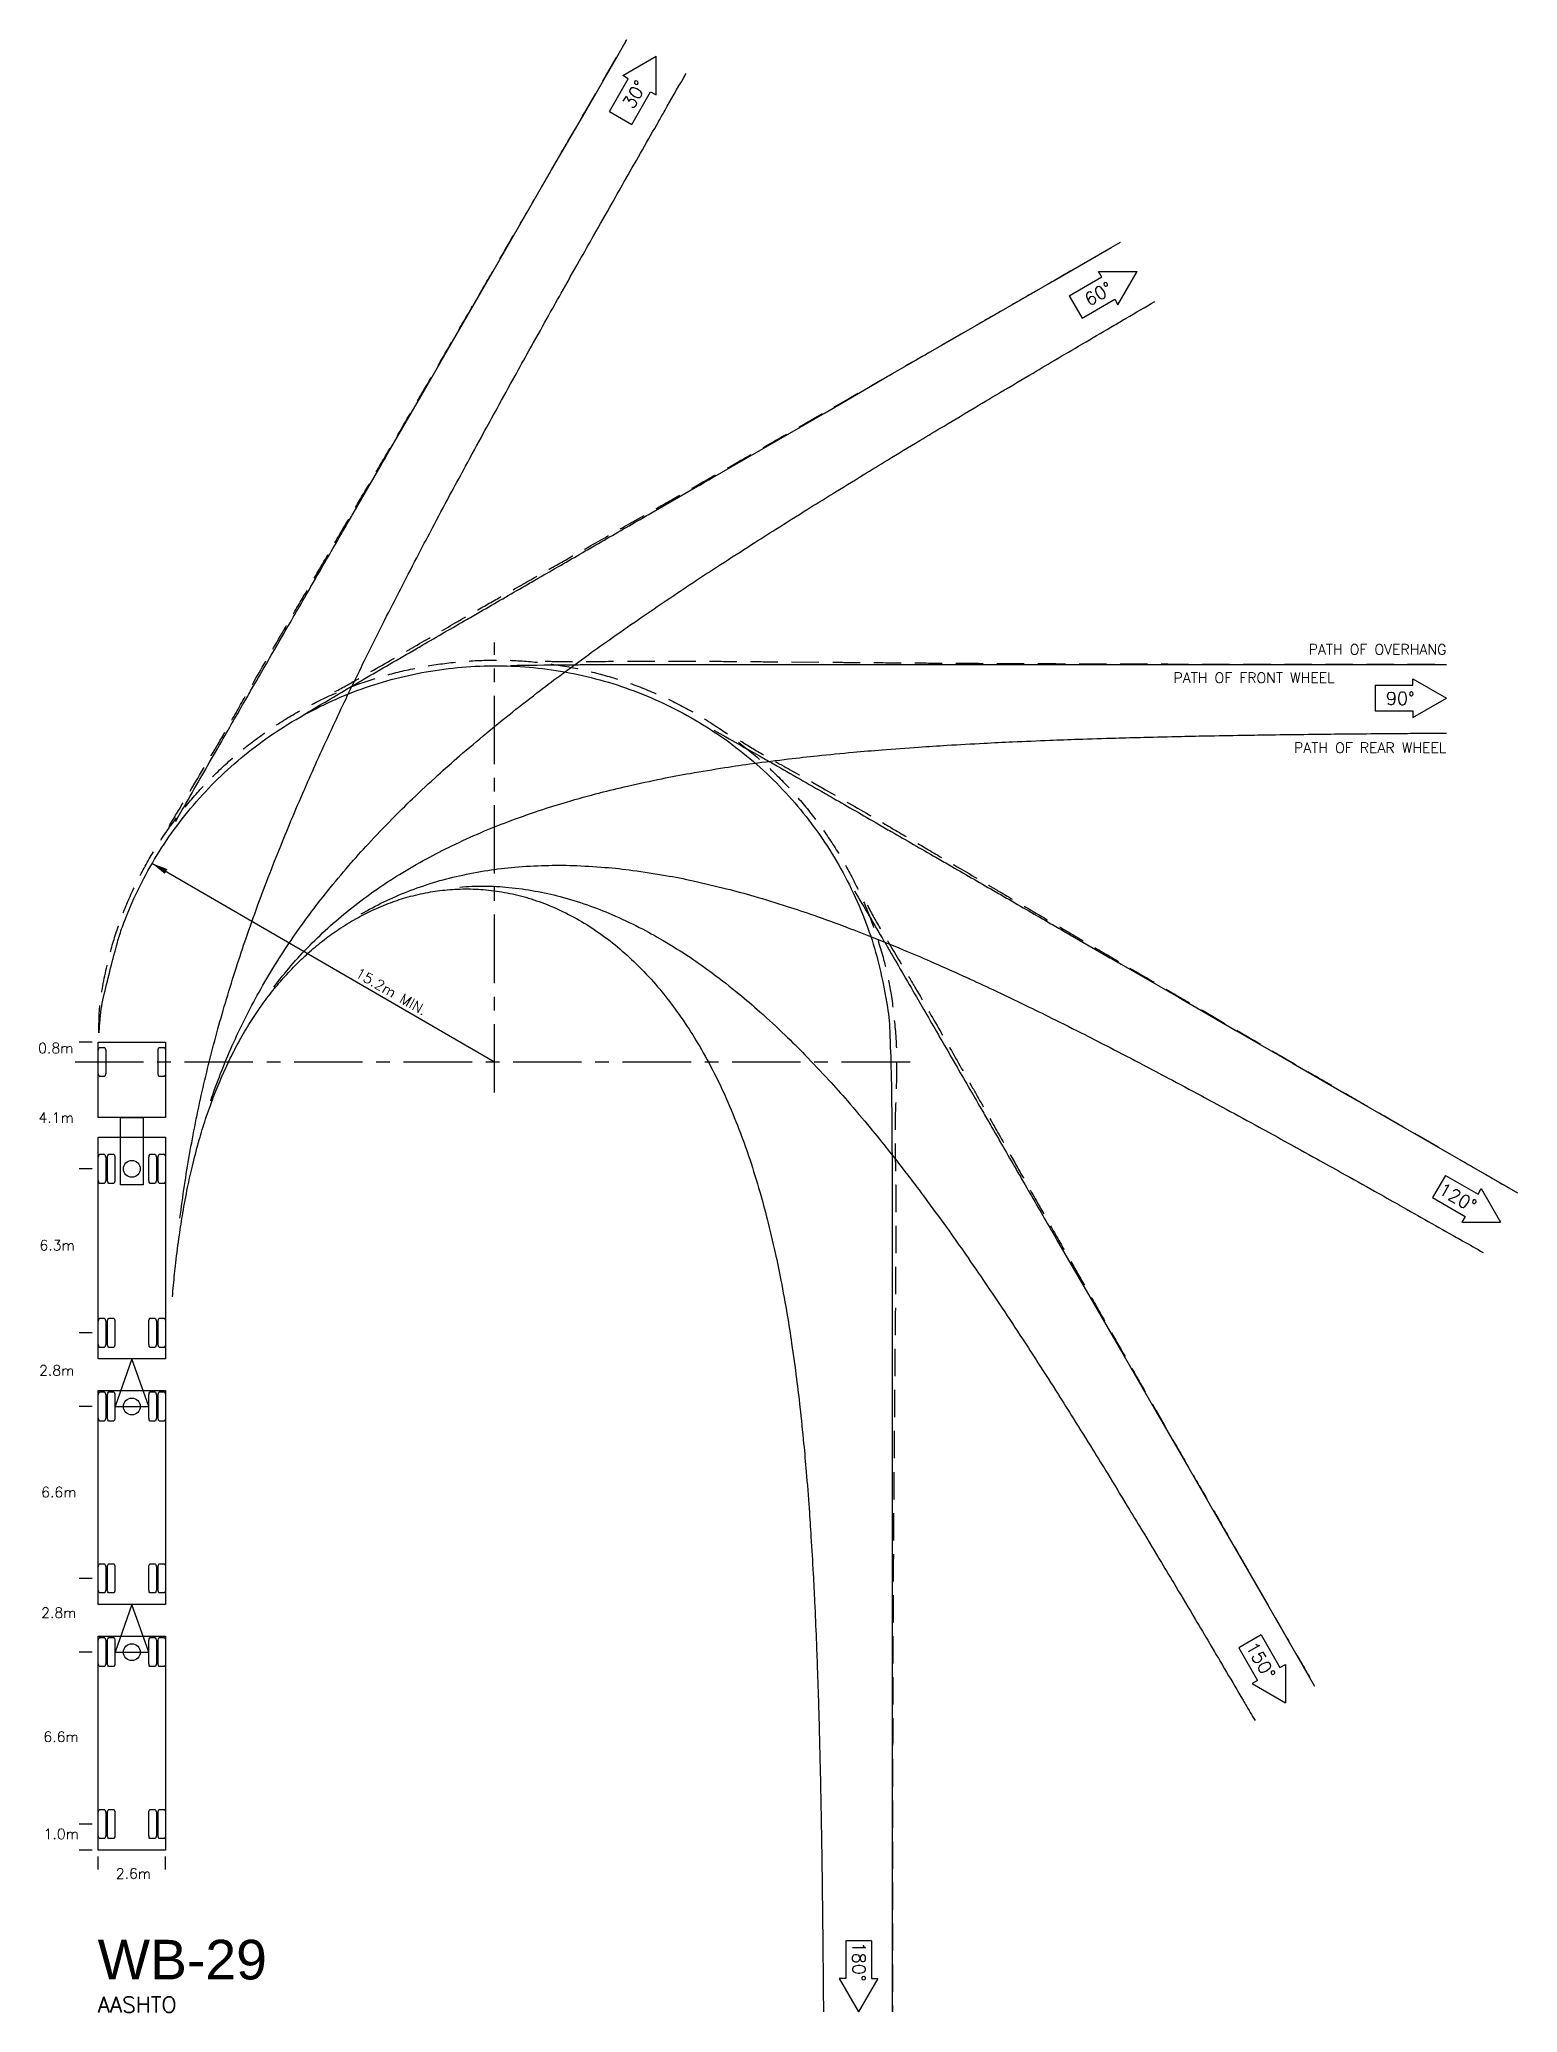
# Model space of a CAD drawing. Extents: x -17.5 to 39.2, y -36.5 to 39.2.
import ezdxf
from ezdxf.enums import TextEntityAlignment as Align

# ---------------------------------------------------------------- set-up
doc = ezdxf.new("R2010")
doc.units = 0
doc.header["$LTSCALE"] = 2.1
doc.header["$MEASUREMENT"] = 0
doc.linetypes.add('CENTER', pattern=[2, 1.25, -0.25, 0.25, -0.25])
doc.linetypes.add('DASHED', pattern=[0.75, 0.5, -0.25])
for name, color, linetype in [('DIMS', 1, 'CONTINUOUS'), ('OVERHANG', 2, 'DASHED'), ('TEXT', 4, 'CONTINUOUS'), ('VEHICLE', 7, 'CONTINUOUS'), ('WHEELS', 3, 'CONTINUOUS')]:
    doc.layers.add(name, color=color, linetype=linetype)
doc.styles.add('SANSSERIF', font='SAS_____.pfb', dxfattribs={"height": 2})
doc.styles.get("Standard").update_dxf_attribs({"font": 'ROMANS.shx', "height": 2})

msp = doc.modelspace()

# ---------------------------------------------------------------- linework, layer by layer
at = {"layer": 'DIMS', "linetype": 'CENTER'}
for p, q in [((0, -1.176), (0, 16.094)), ((-16.088, 0), (16.088, 0))]:
    msp.add_line(p, q, dxfattribs=at)
at = {"layer": 'DIMS'}
for p, q in [((-13.149, 7.625), (0, 0)), ((-15.432, 0.76), (-15.926, 0.76)), ((-15.432, -4.104), (-15.926, -4.104)), ((-15.432, -10.397), (-15.926, -10.397)), ((-15.432, -13.224), (-15.926, -13.224)), ((-15.432, -19.821), (-15.926, -19.821)), ((-15.432, -22.648), (-15.926, -22.648)), ((-15.432, -29.245), (-15.926, -29.245)), ((-15.432, -30.248), (-15.926, -30.248)), ((-15.2, -30.989), (-15.2, -30.495)), ((-12.616, -30.989), (-12.616, -30.495))]:
    msp.add_line(p, q, dxfattribs=at)
msp.add_solid([(-12.65, 7.213), (-12.543, 7.397), (-13.149, 7.625)], dxfattribs=at)
at = {"layer": 'OVERHANG', "flags": 128}
for points in [[(-12.484, 9.042, 0.002377), (-11.904, 10.005, 0.000211), (-10.715, 12.001, 0.002168), (-10.601, 12.196, 0.003463), (-10.044, 13.166, -0.002715), (-9.336, 14.403, -0.000189), (-8.353, 16.098, -0.000631), (-8.058, 16.605, -0.000038), (-7.416, 17.704, 0.000073), (-6.774, 18.804, 0.000005), (-5.858, 20.373, 0.000013), (-5.491, 21.003, 0.000079), (-4.86, 22.084, 0.000076), (-4.209, 23.202, 0.000179), (-3.671, 24.125, 0.00013), (-2.929, 25.402, 0.000086), (-2.222, 26.619, 0.000106), (-1.651, 27.603, 0.000063), (-0.911, 28.879, 0.000087), (-0.375, 29.804, 0.000041), (0.316, 30.996, 0.000048), (0.901, 32.007, 0.000032), (1.699, 33.386, 0.000053), (2.175, 34.209, 0.000031), (2.855, 35.385, 0.000035), (3.449, 36.412), (4.722, 38.615, 0.000027), (4.786, 38.726, 0.000006), (5.078, 39.232)], [(-6.118, 14.207, 0.007684), (-5.185, 14.722, 0.000263), (-3.46, 15.711, 0.000919), (-2.967, 15.995, 0.001249), (-1.505, 16.846, -0.002443), (-0.757, 17.28, -0.000577), (0.232, 17.844, -0.000462), (1.467, 18.546, -0.000031), (2.58, 19.178, 0.00008), (3.693, 19.809, 0.000034), (5.188, 20.657, 0.00007), (5.919, 21.072, 0.000342), (6.769, 21.555, 0.000212), (8.141, 22.338, 0.00015), (9.387, 23.049, 0.000192), (10.361, 23.606, 0.0001), (11.517, 24.269, 0.000109), (12.578, 24.877, 0.00008), (13.986, 25.685, 0.000139), (14.795, 26.15, 0.000075), (15.869, 26.767, 0.00007), (17.01, 27.424, 0.000031), (18.423, 28.237, 0.000055), (19.224, 28.699, 0.00004), (20.512, 29.44, 0.000055), (21.438, 29.974), (23.651, 31.251, 0.000031), (23.694, 31.275, 0.000004), (24.005, 31.455)], [(-15.177, 1.111, -0.001137), (-15.165, 1.704, -0.036626), (-15.076, 2.619, -0.021044), (-14.74, 4.182, -0.023255), (-14.375, 5.362, -0.021909), (-13.876, 6.573, -0.021286), (-13.285, 7.717, -0.021353), (-12.6, 8.804, -0.021202), (-11.818, 9.838, -0.021145), (-10.949, 10.805, -0.021323), (-10.003, 11.693, -0.020947), (-8.968, 12.512, -0.021644), (-7.868, 13.239, -0.021736), (-6.714, 13.865, -0.021921), (-5.509, 14.389, -0.021783), (-4.254, 14.809, -0.021058), (-2.978, 15.117, -0.020779), (-1.663, 15.32, -0.021325), (-0.324, 15.413, -0.021931), (0.98, 15.39, -0.022), (2.275, 15.253, -0.021349), (3.593, 14.997, -0.020901), (4.877, 14.633, -0.021379), (6.098, 14.172, -0.02171), (7.287, 13.602, -0.021797), (8.418, 12.933, -0.021237), (9.489, 12.168, -0.021408), (10.482, 11.322, -0.020749), (11.412, 10.384, -0.021395), (12.234, 9.402, -0.02062), (12.978, 8.344, -0.020816), (13.626, 7.238, -0.020228), (14.186, 6.072, -0.021134), (14.628, 4.915, -0.020365), (15.009, 3.603, -0.024909), (15.221, 2.506, -0.015448), (15.381, 1.073, -0.020743), (15.422, -0.001, -0.010283), (15.386, -1.561, 0.012767), (15.362, -2.817, 0.002434), (15.383, -4.539, -0.004331), (15.39, -5.506, -0.000507), (15.387, -7.488, -0.001391), (15.383, -8.211, -0.000055), (15.368, -10.07, -0.000122), (15.36, -10.908, -0.000016), (15.348, -12.249, 0.000034), (15.336, -13.59, 0.000079), (15.321, -15.374, 0.00016), (15.314, -16.256, 0.000447), (15.309, -16.945, 0.000157), (15.297, -18.907, 0.000113), (15.288, -20.718, 0.000247), (15.284, -21.549, 0.000192), (15.28, -22.685, 0.000146), (15.275, -24.182, 0.000065), (15.271, -25.889, 0.000121), (15.269, -26.81, 0.000076), (15.266, -28.235, 0.00009), (15.264, -29.434, 0.000042), (15.262, -31.002, 0.000063), (15.261, -32.055), (15.259, -34.674, 0.000062), (15.259, -35.188, 0.000025), (15.258, -36.455)], [(1.945, 15.379, 0.011217), (2.994, 15.36, 0.001624), (4.57, 15.372, -0.002584), (5.561, 15.377, -0.000398), (7.672, 15.377, -0.001825), (8.133, 15.375, -0.00001), (9.422, 15.364, 0.000011), (10.71, 15.353), (13.286, 15.332, 0.000081), (14.151, 15.325, 0.000041), (15.859, 15.312, 0.000275), (17.25, 15.301, 0.000324), (18.431, 15.294, 0.00023), (19.458, 15.289, 0.000153), (21.001, 15.283, 0.000072), (22.7, 15.276, 0.00014), (23.57, 15.273, 0.00012), (24.884, 15.27, 0.000126), (26.138, 15.267, 0.000067), (27.625, 15.264, 0.000092), (28.705, 15.262, 0.000046), (30.21, 15.26, 0.000066), (31.272, 15.259, 0.000032), (32.776, 15.258, 0.000045), (33.838, 15.257, 0.000022), (33.875, 15.257, 0), (36.405, 15.256, 0.000047), (36.409, 15.256, 0.000002), (36.508, 15.255)], [(9.423, 12.324, 0.012495), (10.336, 11.775, 0.002325), (11.68, 11.019, -0.003443), (12.586, 10.506, -0.000559), (14.374, 9.476, -0.002178), (14.831, 9.209, -0.000177), (15.951, 8.548, 0.000198), (17.071, 7.887, 0.000007), (18.875, 6.825, 0.000027), (19.309, 6.569, 0.000124), (20.45, 5.897, 0.000129), (21.544, 5.254, 0.000349), (22.462, 4.715, 0.000243), (23.778, 3.945, 0.000165), (25.04, 3.208, 0.000215), (26.012, 2.641, 0.00011), (27.215, 1.94, 0.000129), (28.246, 1.341, 0.000082), (29.561, 0.576, 0.000117), (30.479, 0.043, 0.000089), (31.746, -0.691, 0.000117), (32.713, -1.252, 0.000044), (33.95, -1.968, 0.000054), (34.947, -2.545), (37.18, -3.837, 0.000068), (37.846, -4.222, 0.000033), (39.235, -5.025)], [(14.294, 6.018, 0.011526), (14.826, 5.059, 0.002675), (15.646, 3.676, -0.004276), (16.157, 2.809, -0.000467), (17.088, 1.192, -0.00114), (17.467, 0.529, -0.000242), (18.338, -1.005, -0.000491), (18.766, -1.76, -0.000377), (19.491, -3.046, 0.000484), (20.056, -4.05, 0.000194), (20.783, -5.333, 0.00025), (21.347, -6.329, 0.00022), (22.023, -7.518, 0.000242), (22.639, -8.6, 0.00017), (23.364, -9.87, 0.000217), (23.932, -10.864, 0.000114), (24.615, -12.057, 0.000127), (25.226, -13.123, 0.000089), (26.028, -14.522, 0.000145), (26.52, -15.379, 0.000086), (27.2, -16.562, 0.000096), (27.816, -17.631, 0.000033), (28.601, -18.996, 0.000051), (29.111, -19.882), (30.407, -22.131, 0.000074), (30.732, -22.694, 0.000033), (31.458, -23.952)]]:
    msp.add_lwpolyline(points, format="xyb", dxfattribs=at)
at = {"layer": 'TEXT'}
for p, q in [((4.916, 37.844), (6.199, 38.585)), ((6.199, 37.103), (6.199, 38.585)), ((4.407, 36.469), (5.129, 37.721)), ((5.129, 37.721), (4.916, 37.844)), ((5.262, 35.975), (5.985, 37.227)), ((5.985, 37.227), (6.199, 37.103)), ((4.407, 36.469), (5.262, 35.975)), ((23.294, 30.12), (23.17, 30.333)), ((23.17, 30.333), (24.652, 30.333)), ((23.911, 29.05), (24.652, 30.333)), ((22.042, 29.397), (23.294, 30.12)), ((22.042, 29.397), (22.536, 28.541)), ((22.536, 28.541), (23.788, 29.264)), ((23.788, 29.264), (23.911, 29.05)), ((33.779, 14.455), (33.779, 13.467)), ((33.779, 14.455), (35.224, 14.455)), ((35.224, 14.455), (35.224, 14.702)), ((35.224, 14.702), (36.508, 13.961)), ((35.224, 13.22), (36.508, 13.961)), ((33.779, 13.467), (35.224, 13.467)), ((35.224, 13.467), (35.224, 13.22)), ((36.472, -4.354), (35.978, -5.21)), ((36.472, -4.354), (37.723, -5.077)), ((35.978, -5.21), (37.229, -5.933)), ((37.723, -5.077), (37.847, -4.863)), ((37.847, -4.863), (38.588, -6.147)), ((37.229, -5.933), (37.106, -6.147)), ((37.106, -6.147), (38.588, -6.147)), ((29.4, -21.99), (28.544, -22.484)), ((28.544, -22.484), (29.267, -23.735)), ((29.4, -21.99), (30.122, -23.241)), ((30.122, -23.241), (30.336, -23.118)), ((30.336, -23.118), (30.336, -24.6)), ((29.267, -23.735), (29.053, -23.859)), ((29.053, -23.859), (30.336, -24.6)), ((14.457, -33.726), (13.469, -33.726)), ((13.469, -33.726), (13.469, -35.172)), ((14.457, -33.726), (14.457, -35.172)), ((13.469, -35.172), (13.222, -35.172)), ((13.222, -35.172), (13.963, -36.455)), ((14.704, -35.172), (13.963, -36.455)), ((14.457, -35.172), (14.704, -35.172))]:
    msp.add_line(p, q, dxfattribs=at)
at = {"layer": 'VEHICLE'}
for points in [[(-12.616, 0.76), (-12.616, -2.128), (-15.2, -2.128), (-15.2, 0.76)], [(-13.477, -2.128), (-13.477, -4.712), (-14.339, -4.712), (-14.339, -2.128)], [(-12.616, -2.888), (-12.616, -11.4), (-15.2, -11.4), (-15.2, -2.888)], [(-13.908, -11.4), (-14.554, -13.224), (-13.262, -13.224)], [(-12.616, -12.616), (-12.616, -20.824), (-15.2, -20.824), (-15.2, -12.616)], [(-13.908, -20.824), (-14.554, -22.648), (-13.262, -22.648)], [(-12.616, -22.04), (-12.616, -30.248), (-15.2, -30.248), (-15.2, -22.04)]]:
    msp.add_lwpolyline(points, close=True, dxfattribs=at)
for points in [[(-14.91, -0.401, -0.14), (-14.946, -0.55, -0.24), (-14.966, -0.557), (-15.144, -0.557, -0.24), (-15.164, -0.55, -0.14), (-15.2, -0.401), (-15.2, 0.401, -0.14), (-15.164, 0.55, -0.24), (-15.144, 0.557), (-14.966, 0.557, -0.24), (-14.946, 0.55, -0.14), (-14.91, 0.401)], [(-12.616, -0.401, -0.14), (-12.652, -0.55, -0.24), (-12.672, -0.557), (-12.85, -0.557, -0.24), (-12.87, -0.55, -0.14), (-12.906, -0.401), (-12.906, 0.401, -0.14), (-12.87, 0.55, -0.24), (-12.85, 0.557), (-12.672, 0.557, -0.24), (-12.652, 0.55, -0.14), (-12.616, 0.401)], [(-15.2, -3.703, -0.14), (-15.164, -3.554, -0.24), (-15.144, -3.547), (-14.966, -3.547, -0.24), (-14.946, -3.554, -0.14), (-14.91, -3.703), (-14.91, -4.505, -0.14), (-14.946, -4.654, -0.24), (-14.966, -4.661), (-15.144, -4.661, -0.24), (-15.164, -4.654, -0.14), (-15.2, -4.505)], [(-14.847, -3.703, -0.14), (-14.811, -3.554, -0.24), (-14.791, -3.547), (-14.613, -3.547, -0.24), (-14.593, -3.554, -0.14), (-14.557, -3.703), (-14.557, -4.505, -0.14), (-14.593, -4.654, -0.24), (-14.613, -4.661), (-14.791, -4.661, -0.24), (-14.811, -4.654, -0.14), (-14.847, -4.505)], [(-13.259, -3.703, -0.14), (-13.223, -3.554, -0.24), (-13.203, -3.547), (-13.025, -3.547, -0.24), (-13.005, -3.554, -0.14), (-12.969, -3.703), (-12.969, -4.505, -0.14), (-13.005, -4.654, -0.24), (-13.025, -4.661), (-13.203, -4.661, -0.24), (-13.223, -4.654, -0.14), (-13.259, -4.505)], [(-12.906, -3.703, -0.14), (-12.87, -3.554, -0.24), (-12.85, -3.547), (-12.672, -3.547, -0.24), (-12.652, -3.554, -0.14), (-12.616, -3.703), (-12.616, -4.505, -0.14), (-12.652, -4.654, -0.24), (-12.672, -4.661), (-12.85, -4.661, -0.24), (-12.87, -4.654, -0.14), (-12.906, -4.505)], [(-15.2, -9.996, -0.14), (-15.164, -9.846, -0.24), (-15.144, -9.84), (-14.966, -9.84, -0.24), (-14.946, -9.846, -0.14), (-14.91, -9.996), (-14.91, -10.798, -0.14), (-14.946, -10.947, -0.24), (-14.966, -10.954), (-15.144, -10.954, -0.24), (-15.164, -10.947, -0.14), (-15.2, -10.798)], [(-14.847, -9.996, -0.14), (-14.811, -9.846, -0.24), (-14.791, -9.84), (-14.613, -9.84, -0.24), (-14.593, -9.846, -0.14), (-14.557, -9.996), (-14.557, -10.798, -0.14), (-14.593, -10.947, -0.24), (-14.613, -10.954), (-14.791, -10.954, -0.24), (-14.811, -10.947, -0.14), (-14.847, -10.798)], [(-13.259, -9.996, -0.14), (-13.223, -9.846, -0.24), (-13.203, -9.84), (-13.025, -9.84, -0.24), (-13.005, -9.846, -0.14), (-12.969, -9.996), (-12.969, -10.798, -0.14), (-13.005, -10.947, -0.24), (-13.025, -10.954), (-13.203, -10.954, -0.24), (-13.223, -10.947, -0.14), (-13.259, -10.798)], [(-12.906, -9.996, -0.14), (-12.87, -9.846, -0.24), (-12.85, -9.84), (-12.672, -9.84, -0.24), (-12.652, -9.846, -0.14), (-12.616, -9.996), (-12.616, -10.798, -0.14), (-12.652, -10.947, -0.24), (-12.672, -10.954), (-12.85, -10.954, -0.24), (-12.87, -10.947, -0.14), (-12.906, -10.798)], [(-15.2, -12.823, -0.14), (-15.164, -12.674, -0.24), (-15.144, -12.667), (-14.966, -12.667, -0.24), (-14.946, -12.674, -0.14), (-14.91, -12.823), (-14.91, -13.625, -0.14), (-14.946, -13.774, -0.24), (-14.966, -13.781), (-15.144, -13.781, -0.24), (-15.164, -13.774, -0.14), (-15.2, -13.625)], [(-14.847, -12.823, -0.14), (-14.811, -12.674, -0.24), (-14.791, -12.667), (-14.613, -12.667, -0.24), (-14.593, -12.674, -0.14), (-14.557, -12.823), (-14.557, -13.625, -0.14), (-14.593, -13.774, -0.24), (-14.613, -13.781), (-14.791, -13.781, -0.24), (-14.811, -13.774, -0.14), (-14.847, -13.625)], [(-13.259, -12.823, -0.14), (-13.223, -12.674, -0.24), (-13.203, -12.667), (-13.025, -12.667, -0.24), (-13.005, -12.674, -0.14), (-12.969, -12.823), (-12.969, -13.625, -0.14), (-13.005, -13.774, -0.24), (-13.025, -13.781), (-13.203, -13.781, -0.24), (-13.223, -13.774, -0.14), (-13.259, -13.625)], [(-12.906, -12.823, -0.14), (-12.87, -12.674, -0.24), (-12.85, -12.667), (-12.672, -12.667, -0.24), (-12.652, -12.674, -0.14), (-12.616, -12.823), (-12.616, -13.625, -0.14), (-12.652, -13.774, -0.24), (-12.672, -13.781), (-12.85, -13.781, -0.24), (-12.87, -13.774, -0.14), (-12.906, -13.625)], [(-15.2, -19.42, -0.14), (-15.164, -19.27, -0.24), (-15.144, -19.264), (-14.966, -19.264, -0.24), (-14.946, -19.27, -0.14), (-14.91, -19.42), (-14.91, -20.222, -0.14), (-14.946, -20.371, -0.24), (-14.966, -20.378), (-15.144, -20.378, -0.24), (-15.164, -20.371, -0.14), (-15.2, -20.222)], [(-14.847, -19.42, -0.14), (-14.811, -19.27, -0.24), (-14.791, -19.264), (-14.613, -19.264, -0.24), (-14.593, -19.27, -0.14), (-14.557, -19.42), (-14.557, -20.222, -0.14), (-14.593, -20.371, -0.24), (-14.613, -20.378), (-14.791, -20.378, -0.24), (-14.811, -20.371, -0.14), (-14.847, -20.222)], [(-13.259, -19.42, -0.14), (-13.223, -19.27, -0.24), (-13.203, -19.264), (-13.025, -19.264, -0.24), (-13.005, -19.27, -0.14), (-12.969, -19.42), (-12.969, -20.222, -0.14), (-13.005, -20.371, -0.24), (-13.025, -20.378), (-13.203, -20.378, -0.24), (-13.223, -20.371, -0.14), (-13.259, -20.222)], [(-12.906, -19.42, -0.14), (-12.87, -19.27, -0.24), (-12.85, -19.264), (-12.672, -19.264, -0.24), (-12.652, -19.27, -0.14), (-12.616, -19.42), (-12.616, -20.222, -0.14), (-12.652, -20.371, -0.24), (-12.672, -20.378), (-12.85, -20.378, -0.24), (-12.87, -20.371, -0.14), (-12.906, -20.222)], [(-15.2, -22.247, -0.14), (-15.164, -22.098, -0.24), (-15.144, -22.091), (-14.966, -22.091, -0.24), (-14.946, -22.098, -0.14), (-14.91, -22.247), (-14.91, -23.049, -0.14), (-14.946, -23.198, -0.24), (-14.966, -23.205), (-15.144, -23.205, -0.24), (-15.164, -23.198, -0.14), (-15.2, -23.049)], [(-14.847, -22.247, -0.14), (-14.811, -22.098, -0.24), (-14.791, -22.091), (-14.613, -22.091, -0.24), (-14.593, -22.098, -0.14), (-14.557, -22.247), (-14.557, -23.049, -0.14), (-14.593, -23.198, -0.24), (-14.613, -23.205), (-14.791, -23.205, -0.24), (-14.811, -23.198, -0.14), (-14.847, -23.049)], [(-13.259, -22.247, -0.14), (-13.223, -22.098, -0.24), (-13.203, -22.091), (-13.025, -22.091, -0.24), (-13.005, -22.098, -0.14), (-12.969, -22.247), (-12.969, -23.049, -0.14), (-13.005, -23.198, -0.24), (-13.025, -23.205), (-13.203, -23.205, -0.24), (-13.223, -23.198, -0.14), (-13.259, -23.049)], [(-12.906, -22.247, -0.14), (-12.87, -22.098, -0.24), (-12.85, -22.091), (-12.672, -22.091, -0.24), (-12.652, -22.098, -0.14), (-12.616, -22.247), (-12.616, -23.049, -0.14), (-12.652, -23.198, -0.24), (-12.672, -23.205), (-12.85, -23.205, -0.24), (-12.87, -23.198, -0.14), (-12.906, -23.049)], [(-15.2, -28.844, -0.14), (-15.164, -28.694, -0.24), (-15.144, -28.688), (-14.966, -28.688, -0.24), (-14.946, -28.694, -0.14), (-14.91, -28.844), (-14.91, -29.646, -0.14), (-14.946, -29.795, -0.24), (-14.966, -29.802), (-15.144, -29.802, -0.24), (-15.164, -29.795, -0.14), (-15.2, -29.646)], [(-14.847, -28.844, -0.14), (-14.811, -28.694, -0.24), (-14.791, -28.688), (-14.613, -28.688, -0.24), (-14.593, -28.694, -0.14), (-14.557, -28.844), (-14.557, -29.646, -0.14), (-14.593, -29.795, -0.24), (-14.613, -29.802), (-14.791, -29.802, -0.24), (-14.811, -29.795, -0.14), (-14.847, -29.646)], [(-13.259, -28.844, -0.14), (-13.223, -28.694, -0.24), (-13.203, -28.688), (-13.025, -28.688, -0.24), (-13.005, -28.694, -0.14), (-12.969, -28.844), (-12.969, -29.646, -0.14), (-13.005, -29.795, -0.24), (-13.025, -29.802), (-13.203, -29.802, -0.24), (-13.223, -29.795, -0.14), (-13.259, -29.646)], [(-12.906, -28.844, -0.14), (-12.87, -28.694, -0.24), (-12.85, -28.688), (-12.672, -28.688, -0.24), (-12.652, -28.694, -0.14), (-12.616, -28.844), (-12.616, -29.646, -0.14), (-12.652, -29.795, -0.24), (-12.672, -29.802), (-12.85, -29.802, -0.24), (-12.87, -29.795, -0.14), (-12.906, -29.646)]]:
    msp.add_lwpolyline(points, format="xyb", close=True, dxfattribs=at)
for centre in [(-13.908, -4.104), (-13.908, -13.224), (-13.908, -22.648)]:
    msp.add_circle(centre, 0.323, dxfattribs=at)
at = {"layer": 'WHEELS', "flags": 128}
for points in [[(-12.228, 9.222, -0.001536), (-11.825, 9.931, -0.000037), (-10.628, 12.017, -0.00044), (-10.526, 12.194, -0.000039), (-9.538, 13.911, -0.000131), (-9.241, 14.425, -0.000011), (-8.254, 16.135, -0.000039), (-7.963, 16.64, -0.000003), (-6.978, 18.345, -0.000011), (-6.69, 18.846, -0.000001), (-5.707, 20.548, -0.000003), (-5.419, 21.046, 0), (-4.437, 22.748, -0.000001), (-4.15, 23.245), (-2.881, 25.442), (-1.613, 27.638), (-0.345, 29.834), (0.922, 32.03), (2.19, 34.226), (3.458, 36.421), (4.725, 38.617), (5.08, 39.231)], [(-12.065, -6.003, -0.005482), (-11.889, -4.739, -0.006199), (-11.697, -3.557, -0.005999), (-11.468, -2.341, -0.005974), (-11.211, -1.135, -0.0061), (-10.931, 0.041, -0.0055), (-10.609, 1.264, -0.005865), (-10.281, 2.404, -0.004885), (-9.897, 3.639, -0.005399), (-9.527, 4.749, -0.004217), (-9.086, 5.99, -0.004801), (-8.679, 7.073, -0.003555), (-8.187, 8.319, -0.004158), (-7.75, 9.378, -0.002931), (-7.213, 10.627, -0.003509), (-6.752, 11.665, -0.002359), (-6.184, 12.9, -0.002872), (-5.708, 13.911, -0.001929), (-5.107, 15.154, -0.002363), (-4.608, 16.164, -0.001529), (-3.98, 17.409, -0.001903), (-3.47, 18.406, -0.001195), (-2.821, 19.653, -0.001511), (-2.302, 20.637, -0.000929), (-1.637, 21.884, -0.001186), (-1.111, 22.859, -0.000716), (-0.432, 24.108, -0.000923), (0.098, 25.075, -0.000548), (0.788, 26.325, -0.000712), (1.321, 27.285, -0.000417), (2.02, 28.537, -0.000546), (2.555, 29.492, -0.000315), (3.26, 30.745, -0.000415), (3.797, 31.695, -0.000237), (4.508, 32.95, -0.000314), (5.046, 33.896, -0.000177), (5.052, 33.907, -0.000001), (6.299, 36.095, -0.000367), (6.626, 36.668, -0.000167), (7.345, 37.924)], [(-7.34, 13.307, -0.00066), (-5.65, 14.31, -0.001809), (-5.032, 14.673, -0.000062), (-3.011, 15.849, -0.000526), (-2.771, 15.988, -0.000047), (-1.056, 16.981, -0.000157), (-0.539, 17.28, -0.000014), (1.171, 18.268, -0.000046), (1.677, 18.56, -0.000004), (3.382, 19.545, -0.000014), (3.883, 19.834, -0.000001), (5.586, 20.817, -0.000004), (6.084, 21.105, 0), (7.786, 22.087, -0.000001), (8.283, 22.375), (10.48, 23.643), (12.677, 24.911), (14.873, 26.179), (17.068, 27.447), (19.264, 28.714), (21.46, 29.982), (23.655, 31.25), (24.006, 31.452)], [(-10.884, -1.489, -0.011902), (-10.503, -0.442, -0.011441), (-10.057, 0.627, -0.011553), (-9.563, 1.671, -0.01167), (-9.028, 2.68, -0.010686), (-8.421, 3.709, -0.011264), (-7.804, 4.659, -0.009513), (-7.089, 5.664, -0.0104), (-6.4, 6.556, -0.008212), (-5.588, 7.53, -0.009265), (-4.838, 8.368, -0.006916), (-3.941, 9.308, -0.008016), (-3.143, 10.095, -0.005708), (-2.172, 11.001, -0.006783), (-1.337, 11.743, -0.004621), (-0.306, 12.617, -0.005612), (0.558, 13.32, -0.00366), (1.625, 14.155, -0.004515), (2.501, 14.819, -0.002953), (3.613, 15.635, -0.003661), (4.519, 16.281, -0.002312), (5.663, 17.077, -0.00291), (6.579, 17.7, -0.001789), (7.75, 18.481, -0.002283), (8.672, 19.085, -0.001378), (9.862, 19.852, -0.001775), (10.79, 20.442, -0.001054), (11.995, 21.198, -0.001369), (12.927, 21.777, -0.000801), (14.145, 22.526, -0.001048), (15.078, 23.095, -0.000605), (16.306, 23.839, -0.000797), (17.24, 24.4, -0.000455), (18.476, 25.14, -0.000602), (19.41, 25.696, -0.00034), (20.653, 26.433, -0.000453), (21.586, 26.984, -0.000253), (21.604, 26.995, -0.000002), (23.767, 28.267, -0.000525), (24.225, 28.535, -0.000219), (25.321, 29.176)], [(-15.165, 1.111, -0.007253), (-15.124, 1.663, -0.036986), (-14.969, 2.604, -0.006624), (-14.463, 4.581, -0.021563), (-14.274, 5.179, -0.022303), (-13.758, 6.419, -0.021883), (-13.122, 7.63, -0.022545), (-12.389, 8.771, -0.022207), (-11.543, 9.857, -0.022639), (-10.612, 10.855, -0.022425), (-9.584, 11.774, -0.022682), (-8.484, 12.593, -0.022556), (-7.308, 13.312, -0.022704), (-6.075, 13.921, -0.022632), (-4.789, 14.417, -0.022716), (-3.465, 14.794, -0.022675), (-2.11, 15.049, -0.022722), (-0.738, 15.181, -0.022699), (0.641, 15.188, -0.022725), (2.014, 15.069, -0.022713), (3.371, 14.827, -0.022727), (4.701, 14.462, -0.02272), (5.992, 13.978, -0.022728), (7.234, 13.38, -0.022724), (8.416, 12.67, -0.022729), (9.53, 11.857, -0.022727), (10.564, 10.945, -0.022729), (11.512, 9.944, -0.022728), (12.365, 8.86, -0.022729), (13.116, 7.704, -0.022729), (13.759, 6.484, -0.022729), (14.321, 5.134, -0.02565), (14.701, 3.895, -0.019809), (15.048, 2.236, -0.031594), (15.158, 1.178, -0.003465), (15.212, -0.407, -0.00491), (15.231, -1.525, -0.000156), (15.247, -3.835, -0.001065), (15.248, -4.174, -0.000071), (15.252, -6.296, -0.000315), (15.253, -6.772, -0.000028), (15.254, -8.75, -0.000094), (15.255, -9.341, -0.000008), (15.255, -11.313, -0.000028), (15.255, -11.894, -0.000002), (15.255, -13.862, -0.000008), (15.255, -14.439, -0.000001), (15.255, -16.404, -0.000002), (15.255, -16.979), (15.255, -19.517), (15.255, -22.054), (15.255, -24.59), (15.255, -27.125), (15.255, -29.661), (15.255, -32.196), (15.255, -34.731), (15.255, -36.455)], [(0.607, 15.215, -0.000487), (2.671, 15.238, -0.001648), (3.282, 15.242, -0.000066), (5.579, 15.249, -0.00048), (5.894, 15.249, -0.000043), (7.875, 15.251, -0.000143), (8.471, 15.252, -0.000013), (10.445, 15.252, -0.000042), (11.029, 15.252, -0.000004), (12.998, 15.252, -0.000012), (13.576, 15.252, -0.000001), (15.542, 15.252, -0.000004), (16.118, 15.252, 0), (18.082, 15.252, -0.000001), (18.656, 15.252), (21.193, 15.252), (23.729, 15.252), (26.265, 15.252), (28.801, 15.252), (31.336, 15.252), (33.871, 15.252), (36.406, 15.252), (36.508, 15.252)], [(-8.466, 2.869, -0.016569), (-7.807, 3.686, -0.016326), (-7.084, 4.469, -0.015604), (-6.289, 5.228, -0.01603), (-5.469, 5.916, -0.014066), (-4.545, 6.602, -0.015019), (-3.644, 7.192, -0.012241), (-2.606, 7.795, -0.013534), (-1.64, 8.291, -0.010358), (-0.506, 8.806, -0.011811), (0.508, 9.213, -0.008572), (1.718, 9.643, -0.010039), (2.765, 9.972, -0.006969), (4.036, 10.323, -0.008364), (5.104, 10.584, -0.005568), (6.421, 10.867, -0.006827), (7.5, 11.071, -0.004361), (8.836, 11.293, -0.005429), (9.912, 11.45, -0.003485), (11.28, 11.624, -0.004356), (12.377, 11.747, -0.002706), (13.765, 11.882, -0.003431), (14.862, 11.975, -0.002078), (16.267, 12.079, -0.00267), (17.36, 12.15, -0.00159), (18.776, 12.229, -0.002061), (19.869, 12.282, -0.001209), (21.294, 12.342, -0.001579), (22.384, 12.382, -0.000914), (23.816, 12.427, -0.001202), (24.905, 12.457, -0.000687), (26.342, 12.49, -0.00091), (27.429, 12.513, -0.000515), (28.871, 12.538, -0.000684), (29.955, 12.554, -0.000383), (31.401, 12.573, -0.000513), (32.483, 12.585, -0.000285), (32.511, 12.585, -0.000003), (35.013, 12.607, -0.000589), (35.419, 12.61, -0.00022), (36.508, 12.617)], [(8.407, 12.733, -0.000339), (10.285, 11.671, -0.001437), (10.728, 11.419, -0.000066), (12.68, 10.299, -0.00042), (12.989, 10.122, -0.000038), (14.705, 9.133, -0.000125), (15.219, 8.836, -0.000011), (16.929, 7.85, -0.000037), (17.433, 7.559, -0.000003), (19.139, 6.574, -0.000011), (19.639, 6.286, -0.000001), (21.341, 5.303, -0.000003), (21.84, 5.015, 0), (23.541, 4.033, -0.000001), (24.038, 3.746), (26.235, 2.477), (28.431, 1.209), (30.627, -0.059), (32.823, -1.326), (35.019, -2.594), (37.214, -3.861), (39.234, -5.028)], [(-5.117, 5.676, -0.020017), (-4.244, 6.141, -0.019883), (-3.33, 6.538, -0.018468), (-2.336, 6.882, -0.019075), (-1.352, 7.141, -0.016343), (-0.257, 7.349, -0.017537), (0.775, 7.472, -0.013987), (1.949, 7.538, -0.015552), (3.007, 7.536, -0.011661), (4.235, 7.465, -0.013383), (5.301, 7.35, -0.009527), (6.562, 7.156, -0.011255), (7.623, 6.946, -0.00764), (8.903, 6.643, -0.009252), (9.951, 6.358, -0.006004), (11.224, 5.968, -0.007402), (12.247, 5.625, -0.004807), (13.529, 5.16, -0.005966), (14.553, 4.763, -0.003738), (15.832, 4.239, -0.004715), (16.84, 3.806, -0.002875), (18.118, 3.233, -0.00368), (19.111, 2.773, -0.002204), (20.384, 2.164, -0.002847), (21.366, 1.683, -0.001678), (22.636, 1.045, -0.002186), (23.608, 0.548, -0.001271), (24.876, -0.111, -0.001667), (25.839, -0.62, -0.000957), (27.105, -1.296, -0.001264), (28.062, -1.813, -0.000717), (29.327, -2.503, -0.000952), (30.278, -3.026, -0.000535), (31.542, -3.726, -0.000714), (32.489, -4.253, -0.000398), (33.753, -4.961, -0.000533), (34.695, -5.49, -0.000294), (34.728, -5.509, -0.000004), (36.899, -6.736, -0.000609), (37.144, -6.875, -0.000194), (37.915, -7.313)], [(-12.35, -9.016, -0.001574), (-12.312, -8.574, -0.006709), (-12.222, -7.705, -0.005512), (-12.087, -6.65, -0.008166), (-11.954, -5.8, -0.007028), (-11.77, -4.818, -0.009565), (-11.588, -3.997, -0.008529), (-11.35, -3.084, -0.010885), (-11.114, -2.301, -0.009974), (-10.82, -1.458, -0.012118), (-10.526, -0.721, -0.011341), (-10.175, 0.051, -0.013259), (-9.824, 0.734, -0.012613), (-9.417, 1.432, -0.014307), (-9.01, 2.053, -0.013769), (-8.551, 2.673, -0.01528), (-8.095, 3.22, -0.01458), (-7.584, 3.763, -0.016479), (-7.091, 4.225, -0.015133), (-6.524, 4.694, -0.018807), (-5.97, 5.091, -0.01682), (-5.32, 5.491, -0.020905), (-4.704, 5.808, -0.018687), (-3.989, 6.108, -0.022904), (-3.314, 6.327, -0.020676), (-2.547, 6.504, -0.024716), (-1.817, 6.603, -0.022594), (-1.012, 6.636, -0.025721), (-0.235, 6.593, -0.023977), (0.59, 6.464, -0.025489), (1.4, 6.254, -0.024431), (2.219, 5.952, -0.023984), (3.04, 5.555, -0.023821), (3.825, 5.078, -0.021522), (4.625, 4.486, -0.022259), (5.345, 3.849, -0.018568), (6.092, 3.071, -0.020012), (6.727, 2.298, -0.015535), (7.394, 1.357, -0.0174), (7.933, 0.479, -0.012702), (8.508, -0.596, -0.014713), (8.952, -1.55, -0.010207), (9.431, -2.73, -0.012182), (9.788, -3.735, -0.008073), (10.177, -4.991, -0.009877), (10.458, -6.029, -0.006268), (10.766, -7.326, -0.007807), (10.983, -8.375, -0.004967), (11.225, -9.718, -0.006222), (11.395, -10.795, -0.003832), (11.583, -12.168, -0.004872), (11.713, -13.25, -0.002927), (11.857, -14.646, -0.003773), (11.955, -15.729, -0.00223), (12.065, -17.14, -0.002899), (12.138, -18.225, -0.001689), (12.221, -19.646, -0.002213), (12.276, -20.731, -0.001273), (12.339, -22.161, -0.001679), (12.38, -23.246, -0.000955), (12.426, -24.682, -0.001266), (12.457, -25.765, -0.000713), (12.491, -27.207, -0.000951), (12.514, -28.289, -0.00053), (12.54, -29.735, -0.00071), (12.556, -30.815, -0.000393), (12.575, -32.271, -0.000534), (12.587, -33.343, -0.000285), (12.588, -33.414, -0.000008), (12.61, -35.872, -0.00058), (12.611, -35.965, -0.00011), (12.614, -36.455)], [(-1.335, 6.709, -0.02241), (-0.393, 6.745, -0.022277), (0.553, 6.696, -0.020366), (1.559, 6.557, -0.02105), (2.518, 6.343, -0.017774), (3.56, 6.023, -0.01911), (4.505, 5.656, -0.015023), (5.554, 5.162, -0.016762), (6.465, 4.661, -0.01239), (7.498, 4.012, -0.014285), (8.362, 3.401, -0.01003), (9.364, 2.618, -0.01191), (10.178, 1.922, -0.007981), (11.142, 1.03, -0.009716), (11.907, 0.27, -0.006231), (12.82, -0.697, -0.007722), (13.535, -1.498, -0.004962), (14.416, -2.538, -0.006187), (15.104, -3.387, -0.00384), (15.953, -4.479, -0.004864), (16.609, -5.353, -0.002942), (17.432, -6.487, -0.00378), (18.06, -7.377, -0.002247), (18.86, -8.541, -0.002914), (19.468, -9.445, -0.001707), (20.251, -10.633, -0.00223), (20.843, -11.546, -0.001289), (21.612, -12.751, -0.001695), (22.191, -13.67, -0.000968), (22.949, -14.89, -0.001282), (23.518, -15.813, -0.000724), (24.269, -17.043, -0.000964), (24.83, -17.969, -0.00054), (25.576, -19.208, -0.000721), (26.131, -20.135, -0.0004), (26.872, -21.381, -0.000538), (27.422, -22.309, -0.000296), (27.446, -22.35, -0.000006), (28.707, -24.488, -0.000611), (28.805, -24.654, -0.000163), (29.168, -25.274)], [(13.804, 6.563, -0.000231), (14.938, 4.633, -0.001241), (15.149, 4.273, -0.000068), (16.249, 2.377, -0.000365), (16.454, 2.024, -0.000032), (17.444, 0.312, -0.000109), (17.74, -0.201, -0.000009), (18.726, -1.908, -0.000032), (19.017, -2.411, -0.000003), (20.001, -4.115, -0.000009), (20.289, -4.615, -0.000001), (21.271, -6.315, -0.000003), (21.559, -6.813), (22.827, -9.01), (24.095, -11.205), (25.362, -13.4), (26.629, -15.595), (27.896, -17.789), (29.162, -19.983), (30.429, -22.177), (31.455, -23.954)]]:
    msp.add_lwpolyline(points, format="xyb", dxfattribs=at)

# ---------------------------------------------------------------- texts
at = {"layer": 'TEXT'}
for s, rotation, p in [('30%%d', 60, (5.315, 36.52)), ('60%%d', 30, (22.809, 28.98)), ('120%%d', 330, (36.156, -5.031)), ('150%%d', 300, (28.791, -22.434)), ('180%%d', 270, (13.732, -33.762))]:
    msp.add_text(s, height=0.494, rotation=rotation, dxfattribs=at).set_placement(p)
for s, p in [('PATH OF OVERHANG', (36.508, 15.631)), ('PATH OF FRONT WHEEL', (32.223, 14.54)), ('PATH OF REAR WHEEL', (36.508, 11.859)), ('0.8m', (-16.148, 0.332)), ('4.1m', (-16.135, -2.336)), ('6.3m', (-16.097, -7.234)), ('2.8m', (-16.113, -12.037)), ('6.6m', (-16.031, -16.706)), ('2.8m', (-16.035, -21.337)), ('6.6m', (-15.946, -26.093)), ('1.0m', (-15.939, -29.821)), ('2.6m', (-13.172, -31.344))]:
    msp.add_text(s, height=0.3952, dxfattribs=at).set_placement(p, align=Align.RIGHT)
for s, height, p in [('90%%d', 0.494, (34.19, 13.699)), ('AASHTO', 0.608, (-15.218, -36.479))]:
    msp.add_text(s, height=height, dxfattribs=at).set_placement(p)
msp.add_text('15.2m MIN.', height=0.3952, rotation=330, dxfattribs=at).set_placement((-2.738, 1.766), align=Align.RIGHT)
at = {"layer": 'TEXT', "style": 'SANSSERIF'}
msp.add_text('WB-29', height=1.52, dxfattribs=at).set_placement((-15.218, -35.208))

doc.saveas('drawing.dxf')
